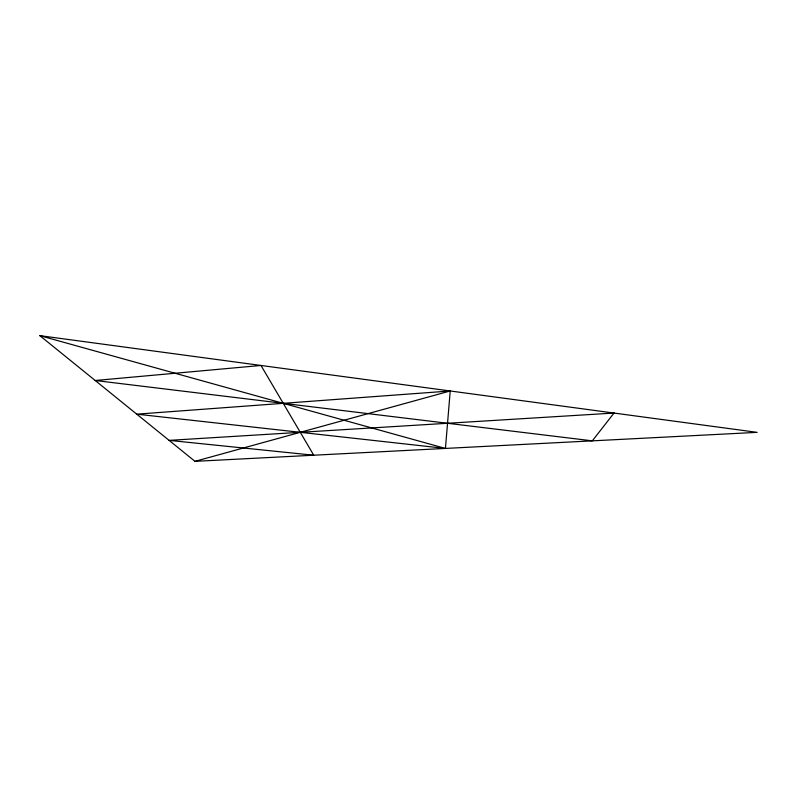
<?xml version="1.0" encoding="UTF-8"?>
<svg xmlns="http://www.w3.org/2000/svg" width="797" height="797" viewBox="0 0 797 797"><rect width="100%" height="100%" fill="white"/><g stroke="black" fill="none" stroke-linecap="round" stroke-linejoin="round"><path stroke-width="1.2" d="M445.443 448.432L450.225 390.978L136.755 414.161L445.443 448.432L39.85 335.657L194.986 461.343L757.15 432.353L39.85 335.657M194.986 461.343L450.225 390.978M614.009 413.055L592.31 440.851L95.202 380.498L260.988 365.464L313.749 455.226L169.094 440.372L614.009 413.055"/></g></svg>
